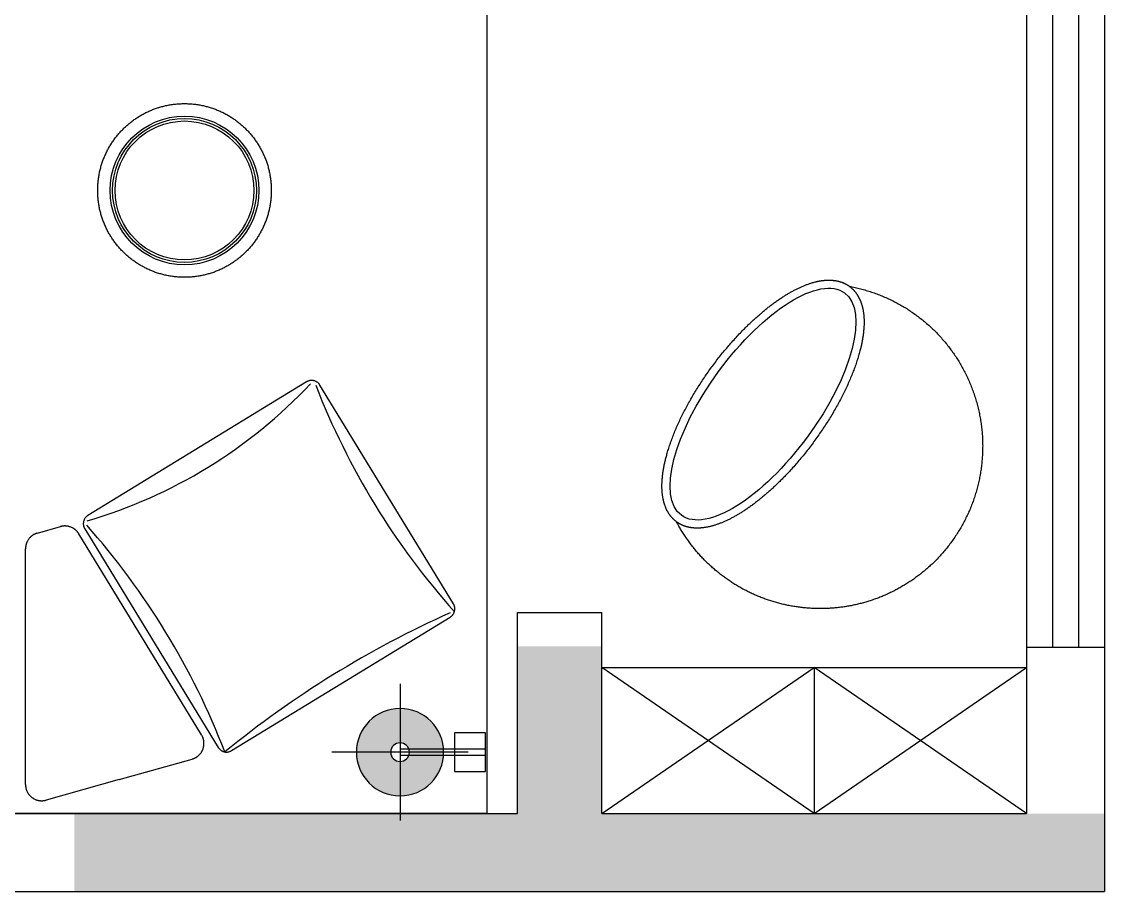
# Model space of a CAD drawing. Header units: inches. Extents: x 1174834 to 1369688, y -175882 to -108740.
# Drawn here: x 1352516 to 1355855, y -171267 to -168585 of the extents above; entities that cross this region are included whole.
import ezdxf

# ---------------------------------------------------------------- set-up
doc = ezdxf.new("R2010")
doc.units = ezdxf.units.IN
doc.header["$LTSCALE"] = 500
doc.header["$MEASUREMENT"] = 0
doc.linetypes.add('ACAD_ISO03W100', pattern=[30, 12, -18])
doc.linetypes.add('DASH', pattern=[0.35, 0.25, -0.1])
for name, color, linetype in [('A-01-原始墙体', 7, 'Continuous'), ('FF-FURN', 51, 'Continuous'), ('特细线', 251, 'Continuous')]:
    doc.layers.add(name, color=color, linetype=linetype)

# ---------------------------------------------------------------- blocks, each defined once
blk = doc.blocks.new('A$C48916692')
at = {"color": 3, "linetype": 'DASH', "ltscale": 150}
for p, q in [((8406.9, 5621.8), (9134.1, 5621.8)), ((9182.2, 5585.3), (9202.3, 5513.8)), ((8422.1, 5333), (8358.8, 5558.2)), ((8559.7, 5078.6), (9180.2, 5457.6)), ((8422.1, 5333), (8485.5, 5107.7))]:
    blk.add_line(p, q, dxfattribs=at)
blk.add_lwpolyline([(8964.5, 4301.9), (9638.6, 4713.7, 0.414214), (9648.6, 4755), (9236.8, 5429.2, 0.414214), (9195.6, 5439.1), (8521.4, 5027.3, 0.414214), (8511.4, 4986.1), (8923.2, 4311.9, 0.414214)], format="xyb", close=True, dxfattribs=at)
blk.add_circle((10238.9, 5131.4), 267.8, dxfattribs=at)
for centre, start, end in [((8406.9, 5571.8), 90, 195.7086), ((9134.1, 5571.8), 15.7086, 90), ((9154.2, 5500.3), 301.4173, 15.7086), ((8533.6, 5121.3), 195.7086, 301.4173)]:
    blk.add_arc(centre, 50, start, end, dxfattribs=at)
at = {"layer": 'FF-FURN', "color": 250}
for p, q in [((8317.5, 4199), (8317.5, 7449)), ((11183.6, 4199), (8317.5, 4199))]:
    blk.add_line(p, q, dxfattribs=at)
at = {"layer": 'FF-FURN', "color": 8}
for radius in [229.5, 221.8, 214.2]:
    blk.add_circle((10238.9, 5131.4), radius, dxfattribs=at)
for centre, radius, start, end in [((7678.2, 7154.6), 2302.2, 291.112, 311.6012), ((10692.3, 5861), 1533.6, 196.2681, 226.8072), ((6081, 3029), 3130.5, 24.1893, 39.1854), ((10472.1, 2580.6), 2302.2, 111.2333, 131.7225)]:
    blk.add_arc(centre, radius, start, end, dxfattribs=at)
blk = doc.blocks.new('A$C4f05676a')
at = {"linetype": 'DASH', "ltscale": 150}
h = blk.add_hatch(color=3, dxfattribs=at)
h.dxf.hatch_style = 1
h.set_gradient(color1=(255, 127, 127), color2=(255, 255, 0), tint=1, name='SPHERICAL')
edge = h.paths.add_edge_path()
edge.add_arc((264, 210.3), 134.6, -90, 270)
edge = h.paths.add_edge_path(flags=17)
edge.add_arc((264, 210.3), 28.8, -90, 270)
at = {"color": 3, "linetype": 'DASH', "ltscale": 150}
for p, q in [((264, 420.7), (264, 210.3)), ((53.7, 210.3), (264, 210.3)), ((264, 210.3), (264, 0)), ((264, 210.3), (474.3, 210.3))]:
    blk.add_line(p, q, dxfattribs=at)
for points in [[(96.3, 270.4), (96.3, 150.2), (0, 150.2), (0, 270.4)], [(264, 219.5), (264, 201.2), (0, 201.2), (0, 219.5)]]:
    blk.add_lwpolyline(points, close=True, dxfattribs=at)
at = {"layer": 'FF-FURN', "color": 131}
for radius in [134.6, 28.8]:
    blk.add_circle((264, 210.3), radius, dxfattribs=at)
blk = doc.blocks.new('A$C8b596f61')
at = {"color": 3, "linetype": 'DASH', "ltscale": 150}
for start, end in [(100.3571, 226.5214), (226.5214, 332.2296)]:
    blk.add_arc((500.9, 500.9), 500.9, start, end, dxfattribs=at)
blk.add_open_spline([(944.1, 267.5), (939.9, 264.4), (935.4, 261.7), (926, 256.9), (921, 254.9), (910.9, 251.8), (905.6, 250.5), (895, 248.9), (889.5, 248.4), (878.4, 248.1), (872.8, 248.3), (856.1, 249.8), (844.9, 252), (822, 258.3), (810.2, 262.5), (786.3, 272.9), (774.1, 279), (749.3, 293.1), (736.7, 301), (711.4, 318.5), (698.6, 328.1), (673, 348.9), (660.1, 360), (634.6, 383.6), (621.9, 396), (591.5, 427.5), (574.1, 447.2), (540.3, 488.2), (524, 509.5), (493.2, 553.2), (478.6, 575.5), (451.7, 620.4), (439.3, 643.1), (417.1, 687.9), (407.3, 710.1), (390.7, 753.4), (383.8, 774.5), (374.3, 810.8), (371.2, 826.3), (366.9, 856), (365.8, 870.3), (365.8, 894.4), (366.5, 904.6), (369.3, 924.1), (371.5, 933.4), (376.6, 948.3), (379.1, 954.2), (385, 965.4), (388.4, 970.6), (396, 980.4), (400.3, 984.9), (409.6, 993), (414.7, 996.6), (425.4, 1002.7), (431.1, 1005.2), (442.9, 1009.2), (449, 1010.6), (461.5, 1012.5), (467.9, 1013), (481, 1013), (487.6, 1012.6), (501.1, 1010.8), (508, 1009.5), (526.3, 1005), (537.9, 1001.2), (561.5, 991.7), (573.6, 986), (598.1, 972.7), (610.6, 965.1), (635.7, 948.4), (648.4, 939.1), (673.9, 919.1), (686.7, 908.4), (712.2, 885.5), (724.9, 873.3), (755.1, 842.7), (772.6, 823.5), (806.4, 783.5), (822.8, 762.6), (853.9, 719.7), (868.6, 697.8), (896.1, 653.4), (908.8, 631), (931.7, 586.5), (941.9, 564.4), (959.6, 521.1), (967, 499.9), (977.7, 462.9), (981.5, 446.9), (986.9, 416.1), (988.5, 401.3), (989.5, 375.7), (989.2, 364.7), (987.1, 345.5), (985.6, 337), (981.4, 320.9), (978.6, 313.2), (972.7, 300.6), (969.7, 295.4), (963.1, 285.8), (959.3, 281.2), (951.8, 273.6), (948.1, 270.4), (944.1, 267.5)], degree=3, knots=[0, 0, 0, 0, 0.067912, 0.067912, 0.135824, 0.135824, 0.203736, 0.203736, 0.271647, 0.271647, 0.339559, 0.339559, 0.469352, 0.469352, 0.599146, 0.599146, 0.728939, 0.728939, 0.858732, 0.858732, 0.988525, 0.988525, 1.118319, 1.118319, 1.248112, 1.248112, 1.432393, 1.432393, 1.616674, 1.616674, 1.800955, 1.800955, 1.985237, 1.985237, 2.169518, 2.169518, 2.353799, 2.353799, 2.498724, 2.498724, 2.643649, 2.643649, 2.757176, 2.757176, 2.870703, 2.870703, 2.950171, 2.950171, 3.029639, 3.029639, 3.109107, 3.109107, 3.188574, 3.188574, 3.268042, 3.268042, 3.34751, 3.34751, 3.426978, 3.426978, 3.506445, 3.506445, 3.585913, 3.585913, 3.715156, 3.715156, 3.844399, 3.844399, 3.973642, 3.973642, 4.102885, 4.102885, 4.232128, 4.232128, 4.361371, 4.361371, 4.543846, 4.543846, 4.726322, 4.726322, 4.908797, 4.908797, 5.091273, 5.091273, 5.273749, 5.273749, 5.456224, 5.456224, 5.603509, 5.603509, 5.750794, 5.750794, 5.870291, 5.870291, 5.970325, 5.970325, 6.070359, 6.070359, 6.145232, 6.145232, 6.220106, 6.220106, 6.283185, 6.283185, 6.283185, 6.283185], dxfattribs=at)
at = {"layer": '特细线', "extrusion": (0, 0, -1)}
blk.add_ellipse((677.5, 630.6), major_axis=(-251.8, 342.9), ratio=0.399731, start_param=3.141593, end_param=9.424778, dxfattribs=at)

msp = doc.modelspace()

# ---------------------------------------------------------------- hatches: boundary and pattern name
at = {"layer": '特细线'}
h = msp.add_hatch(color=256, dxfattribs=at)
h.dxf.hatch_style = 1
h.paths.add_polyline_path([(1355855.1, -171027.4), (1354305.1, -171027.4), (1354305.1, -170848.3), (1354305.1, -170512), (1354045.1, -170512), (1354045.1, -171027.4), (1352678.3, -171027.4), (1352678.3, -171267.4), (1355855.1, -171267.4)])

# ---------------------------------------------------------------- linework, layer by layer
at = {"color": 3, "linetype": 'DASH', "ltscale": 150}
for p, q in [((1354305.1, -170577.4), (1355615.1, -170577.4)), ((1354960.1, -170577.4), (1354960.1, -171027.4))]:
    msp.add_line(p, q, dxfattribs=at)
at = {"color": 147, "linetype": 'ACAD_ISO03W100', "ltscale": 3}
for p, q in [((1354960.1, -171027.4), (1354305.1, -170577.4)), ((1354305.1, -171027.4), (1354960.1, -170577.4)), ((1354960.1, -171027.4), (1355615.1, -170577.4)), ((1355615.1, -171027.4), (1354960.1, -170577.4))]:
    msp.add_line(p, q, dxfattribs=at)
at = {"layer": 'A-01-原始墙体', "color": 4}
for p, q in [((1354045.1, -170407.4), (1354305.1, -170407.4)), ((1354045.1, -171027.4), (1354045.1, -170407.4)), ((1354305.1, -171027.4), (1354305.1, -170407.4)), ((1355615.1, -170514.2), (1355855.1, -170514.2)), ((1355615.1, -170514.2), (1355615.1, -171027.4)), ((1355855.1, -170514.2), (1355855.1, -171267.4)), ((1346045.1, -171027.4), (1354045.1, -171027.4)), ((1354305.1, -171027.4), (1355615.1, -171027.4)), ((1345785.1, -171267.4), (1355855.1, -171267.4))]:
    msp.add_line(p, q, dxfattribs=at)
at = {"layer": '特细线'}
for p, q in [((1355615.1, -165077.4), (1355615.1, -170514.2)), ((1355695.1, -165077.4), (1355695.1, -170514.2)), ((1355775.1, -165077.4), (1355775.1, -170514.2)), ((1355855.1, -165077.4), (1355855.1, -170514.2))]:
    msp.add_line(p, q, dxfattribs=at)

# ---------------------------------------------------------------- block references
at = {"color": 3, "rotation": 90.00000000000001}
msp.add_blockref('A$C48916692', (1358149.2, -179344.9), dxfattribs=at)
at = {"color": 3, "xscale": -1}
for name, p in [('A$C8b596f61', (1355479.8, -170395.5)), ('A$C4f05676a', (1353946.6, -171048.5))]:
    msp.add_blockref(name, p, dxfattribs=at)

doc.saveas('drawing.dxf')
